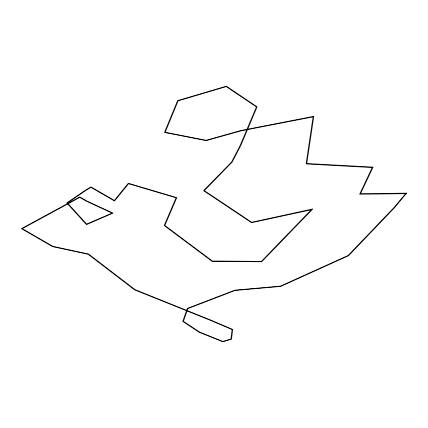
<?xml version="1.0" encoding="UTF-8"?>
<svg xmlns="http://www.w3.org/2000/svg" width="428" height="428" viewBox="0 0 428 428"><rect width="100%" height="100%" fill="white"/><g stroke="black" fill="none" stroke-linecap="round" stroke-linejoin="round"><path stroke-width="0.64" d="M406.6 193.135L394.488 207.778L348.611 255.714L280.698 286.455L235.084 290.489L187.855 308.625L183.457 321.305L199.544 332L222.737 341.384L230.895 339.013L232.046 329.565L209.64 320.053L134.622 289.911L88.12 254.302L52.596 246.667L21.4 228.654L79.774 196.901L86.782 200.951L113.029 213.128L86.504 224.641L66.693 202.968L85.857 189.855L90.993 186.892L114.372 200.39L128.288 183.248L176.807 197.602L164.86 225.444L212.411 260.989L261.337 261.385L311.21 209.832L251.536 222.721L203.535 190.679L231.569 161.982L240.113 145.488L256.393 106.941L226.235 86.633L178.144 100.869L165.203 132.252L206.13 140.245L240.911 130.481L313.81 116.293L306.796 163.507L373.104 167.091L360.547 193.697L406.6 193.135L405.605 193.691L393.894 207.623L348.135 255.441L280.468 286.091L234.844 290.13L187.271 308.395L182.745 321.428L199.084 332.267L222.892 341.822L231.532 339.179L232.714 329.416L210.062 319.764L135.077 289.638L88.526 253.986L52.954 246.341L22.336 228.664L79.758 197.426L86.322 201.219L112.109 213.128L86.638 224.031L67.512 203.027L86.322 190.123L90.993 187.427L114.544 201.021L128.577 183.756L176.063 197.806L164.159 225.524L212.047 261.348L261.695 261.781L312.868 208.891L251.653 222.26L204.359 190.621L232.174 162.132L240.911 145.263L257.132 106.834L226.369 86.178L177.577 100.612L164.454 132.471L206.141 140.662L240.659 130.973L313.05 116.924L306.068 163.967L372.183 167.567L359.59 194.248L405.605 193.691"/></g></svg>
